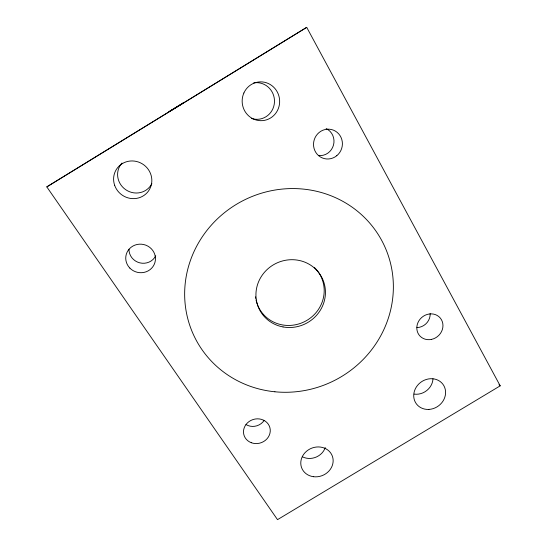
<?xml version="1.0" encoding="UTF-8"?>
<svg xmlns="http://www.w3.org/2000/svg" width="547" height="547" viewBox="0 0 547 547"><rect width="100%" height="100%" fill="white"/><g stroke="black" fill="none" stroke-linecap="round" stroke-linejoin="round"><path stroke-width="0.82" d="M46.803 186.889L306.717 27.35L500.197 385.84L277.514 519.65L46.803 186.889L306.717 27.35M498.987 384.726L500.197 385.84M253.699 82.884A18.359 17.716 82 0 1 274.457 102.316A18.359 17.716 82 0 1 251.545 118.467M151.881 183.614A18.297 17.593 35.9 0 1 125.714 189.7A18.297 17.593 35.9 0 1 121.974 163.04M432.985 378.763A15.699 14.16 -35.6 0 1 414.134 394.107M325.267 447.596A15.637 14.092 -22.3 0 1 302.293 456.731M326.142 128.6A14.167 13.648 -74.8 0 1 333.472 145.133A14.167 13.648 -74.8 0 1 318.696 155.553M430.161 313.513A12.896 11.843 -41.4 0 1 416.923 327.585M155.738 255.791A14.099 13.518 15.3 0 1 139.841 262.861A14.099 13.518 15.3 0 1 128.976 249.22M264.167 420.383A12.827 11.747 -16.4 0 1 245.979 424.547M314.258 267.36A34.762 33.299 -27.9 0 1 308.214 319.557A34.762 33.299 -27.9 0 1 257.411 304.542M257.145 303.804A34.762 33.299 -27.9 0 1 256.051 299.975M255.75 298.402A34.762 33.299 -27.9 0 1 255.524 296.816M184.148 102.398L169.091 111.65L184.148 102.398M243.887 92.976A19.425 18.742 83.3 0 0 262.587 120.627A19.425 18.742 83.3 0 0 276.228 90.221A19.425 18.742 83.3 0 0 243.887 92.976M114.644 185.276A19.364 18.605 34.5 0 0 147.164 192.667A19.364 18.605 34.5 0 0 136.353 161.433A19.364 18.605 34.5 0 0 114.644 185.276M428.882 409.416A16.506 14.769 -35.4 0 0 443.829 385.642A16.506 14.769 -35.4 0 0 416.253 387.146A16.506 14.769 -35.4 0 0 428.882 409.416M313.486 476.704A16.437 14.694 -22.5 0 0 332.398 456.253A16.437 14.694 -22.5 0 0 305.007 452.704A16.437 14.694 -22.5 0 0 313.486 476.704M336.788 155.697A14.967 14.393 -73 0 0 333.458 130.165A14.967 14.393 -73 0 0 313.65 146.398A14.967 14.393 -73 0 0 336.788 155.697M431.446 339.4A13.579 12.376 -41 0 0 440.349 318.122A13.579 12.376 -41 0 0 417.867 322.805A13.579 12.376 -41 0 0 431.446 339.4M129.844 268.085A14.899 14.249 13.8 0 0 154.856 262.738A14.899 14.249 13.8 0 0 137.085 244.488A14.899 14.249 13.8 0 0 129.844 268.085M251.271 442.708A13.497 12.28 -16.8 0 0 270.218 429.436A13.497 12.28 -16.8 0 0 249.145 421.484A13.497 12.28 -16.8 0 0 251.271 442.708M274.909 391.782A105.318 100.874 -27.9 0 0 385.608 248.543A105.318 100.874 -27.9 0 0 206.513 230.95A105.318 100.874 -27.9 0 0 274.909 391.782M283.045 326.935A35.083 33.579 -27.9 0 0 323.872 282.355A35.083 33.579 -27.9 0 0 265.145 271.524A35.083 33.579 -27.9 0 0 283.045 326.935"/></g></svg>
